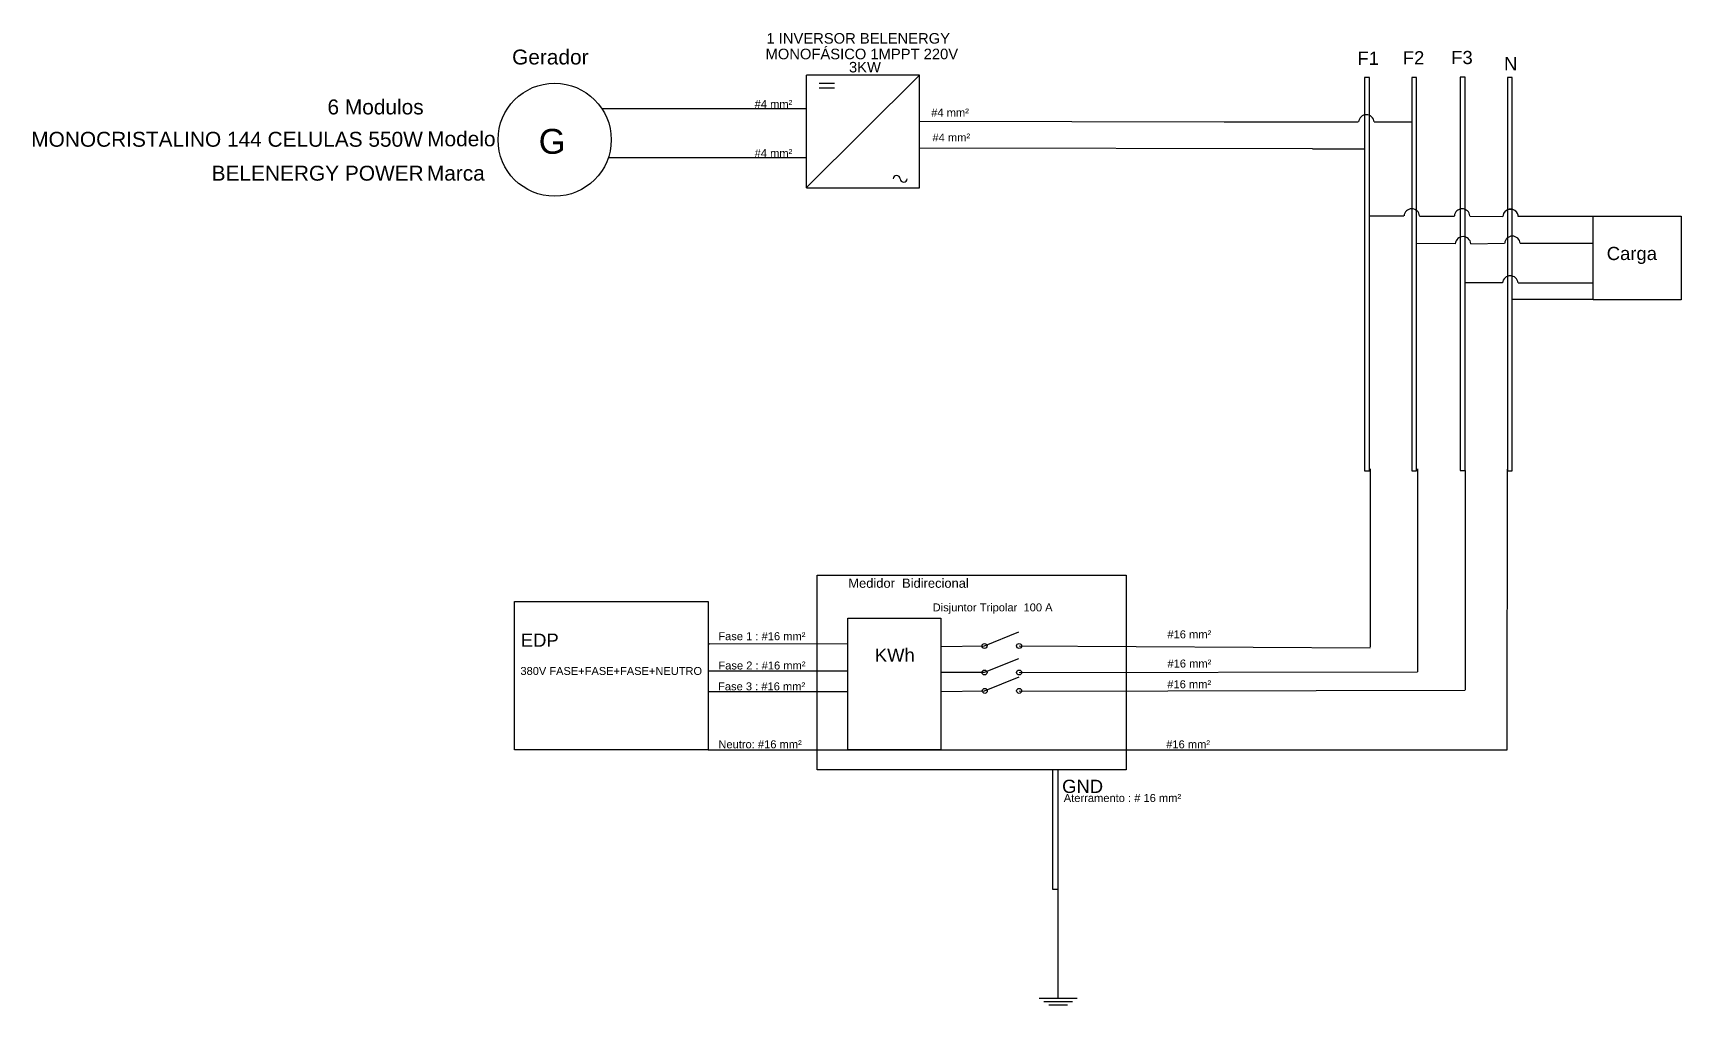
# Model space of a CAD drawing. Header units: millimetres. Extents: x 3248 to 32644, y 2069 to 19416.
import ezdxf

# ---------------------------------------------------------------- set-up
doc = ezdxf.new("R2010")
doc.units = ezdxf.units.MM
doc.styles.add('arial', font='arial.ttf')
doc.styles.get("Standard").update_dxf_attribs({"font": 'arial.ttf'})

msp = doc.modelspace()

# ---------------------------------------------------------------- linework, layer by layer
for p, q in [((19058, 18664), (17046, 18664)), ((19058, 18664), (17046, 16656)), ((17046, 16654), (17046, 18664)), ((17274, 18521), (17543, 18521)), ((19058, 16654), (19058, 18664)), ((27001, 18622), (27001, 11602)), ((27085, 18622), (27001, 18622)), ((27085, 11602), (27085, 18622)), ((27844, 18622), (27844, 12721)), ((27928, 18622), (27844, 18622)), ((27844, 18622), (27844, 11602)), ((27928, 18622), (27844, 18622)), ((27928, 12721), (27928, 18622)), ((27928, 11602), (27928, 18622)), ((28707, 18627), (28707, 12726)), ((28792, 18627), (28707, 18627)), ((28707, 18627), (28707, 11607)), ((28792, 18627), (28707, 18627)), ((28792, 12726), (28792, 18627)), ((28792, 11607), (28792, 18627)), ((29549, 18620), (29549, 12719)), ((29633, 18620), (29549, 18620)), ((29549, 18620), (29549, 11600)), ((29633, 18620), (29549, 18620)), ((29633, 12719), (29633, 18620)), ((29633, 11600), (29633, 18620)), ((17274, 18438), (17543, 18438)), ((17046, 18060), (13399, 18060)), ((24493, 17826), (19058, 17837)), ((26888, 17826), (24493, 17826)), ((27171, 17830), (27845, 17830)), ((26072, 17349), (19058, 17359)), ((26072, 17349), (27000, 17349)), ((17046, 17185), (13508, 17185)), ((17046, 16654), (19058, 16654)), ((27701, 16149), (27085, 16149)), ((27981, 16149), (28601, 16149)), ((28879, 16149), (29465, 16141)), ((29742, 16144), (31011, 16144)), ((31011, 16144), (31079, 16144)), ((28618, 15655), (27926, 15659)), ((28895, 15655), (29498, 15662)), ((29775, 15666), (30734, 15666)), ((30734, 15666), (31079, 15666)), ((29460, 14954), (28792, 14954)), ((29737, 14954), (31079, 14954)), ((29633, 14665), (31079, 14665)), ((27001, 11602), (27085, 11602)), ((27099, 11635), (27099, 8453)), ((27844, 11602), (27928, 11602)), ((27942, 11635), (27942, 8017)), ((28707, 11607), (28792, 11607)), ((28792, 11607), (28792, 7687)), ((29546, 6622), (29551, 11634)), ((29549, 11600), (29633, 11600)), ((20829, 8721), (20214, 8475)), ((15299, 8513), (15294, 8513)), ((15299, 8513), (15314, 8513)), ((17780, 8509), (15314, 8513)), ((20213, 8474), (19435, 8463)), ((20829, 8249), (20214, 8003)), ((20837, 8477), (27099, 8441)), ((15299, 8026), (15294, 8026)), ((17780, 8024), (15299, 8026)), ((20215, 8002), (19440, 8003)), ((20837, 8003), (27942, 8017)), ((15299, 7663), (17780, 7663)), ((20217, 7671), (19438, 7661)), ((20831, 7917), (20215, 7671)), ((20840, 7673), (28787, 7687)), ((15294, 6622), (29546, 6622))]:
    msp.add_line(p, q)
at = {"color": 3}
for p, q in [((21433, 6270), (21433, 4138)), ((21534, 4138), (21534, 6270)), ((21433, 4138), (21534, 4138)), ((21534, 2196), (21534, 4138)), ((21872, 2187), (21197, 2187)), ((21787, 2128), (21281, 2128)), ((21703, 2069), (21366, 2069))]:
    msp.add_line(p, q, dxfattribs=at)
for points in [[(31079, 16144), (32644, 16144), (32644, 14652), (31079, 14652)], [(17233, 9740), (22746, 9740), (22746, 6268), (17233, 6268)], [(11837, 9268), (15294, 9268), (15294, 6622), (11837, 6622)], [(17780, 8971), (19440, 8971), (19440, 6624), (17780, 6624)]]:
    msp.add_lwpolyline(points, close=True)
for centre, radius in [((12553, 17510), 1009), ((20221, 8477), 44), ((20837, 8477), 44), ((20221, 8003), 44), ((20837, 8003), 44), ((20225, 7675), 44), ((20838, 7675), 44)]:
    msp.add_circle(centre, radius)
for centre, radius, start, end in [((27032, 17818), 139, 4.8421, 175.1489), ((18653, 16809), 63.4, 3.9496, 176.0504), ((18780, 16818), 63.4, 183.9496, 356.0504), ((27842, 16138), 139, 4.8264, 175.1736), ((28740, 16138), 139, 4.8264, 175.1736), ((29604, 16132), 139, 4.8264, 175.1489), ((29603, 16129), 139, 4.8264, 175.1489), ((28756, 15643), 139, 4.8264, 175.1736), ((29637, 15650), 139, 4.8264, 175.1489), ((29599, 14943), 139, 4.8264, 175.1736)]:
    msp.add_arc(centre, radius, start, end)

# ---------------------------------------------------------------- texts
for s, height, p in [('1 INVERSOR BELENERGY', 188.29, (16331, 19225)), ('MONOFÁSICO 1MPPT 220V', 188.29, (16315, 18946)), ('3KW ', 188.3, (17803, 18711)), ('F1', 235.4, (26873, 18846)), ('F2', 235.4, (27682, 18855)), ('F3', 235.4, (28545, 18860)), ('N', 235, (29488, 18750)), ('#4 mm²', 142, (16120, 18075)), ('#4 mm²', 142, (19270, 17924)), ('G', 444, (12268, 17259)), ('#4 mm²', 142, (19292, 17479)), ('#4 mm²', 142, (16120, 17200)), ('Carga', 235.4, (31319, 15363)), ('Medidor  Bidirecional', 164.76, (17791, 9515)), ('Disjuntor Tripolar  100 A', 141.98, (19296, 9094)), ('EDP', 235.4, (11950, 8463)), ('Fase 1 : #16 mm²', 141.98, (15472, 8580)), ('#16 mm²', 142, (23483, 8613)), ('KWh', 235.4, (18264, 8196)), ('#16 mm²', 142, (23484, 8092)), ('380V FASE+FASE+FASE+NEUTRO', 141.22, (11943, 7960)), ('Fase 2 : #16 mm²', 141.98, (15474, 8057)), ('Fase 3 : #16 mm²', 141.98, (15468, 7685)), ('#16 mm²', 142, (23481, 7722)), ('Neutro: #16 mm²', 141.98, (15473, 6651)), ('#16 mm²', 142, (23461, 6650)), ('GND', 235.4, (21605, 5854)), ('Aterramento : # 16 mm²', 141.98, (21634, 5693))]:
    msp.add_text(s, height=height).set_placement(p)
at = {"style": 'arial'}
for s, p in [('Gerador ', (11794, 18853)), ('Modelo', (10279, 17393)), ('Marca', (10274, 16780))]:
    msp.add_text(s, height=266.2, dxfattribs=at).set_placement(p)
at = {"color": 2, "style": 'arial'}
for s, height, p in [('6 Modulos', 266.2, (8501, 17962)), ('MONOCRISTALINO 144 CELULAS 550W', 266.22, (3217, 17385)), ('BELENERGY POWER', 266.22, (6435, 16780))]:
    msp.add_text(s, height=height, dxfattribs=at).set_placement(p)

doc.saveas('drawing.dxf')
